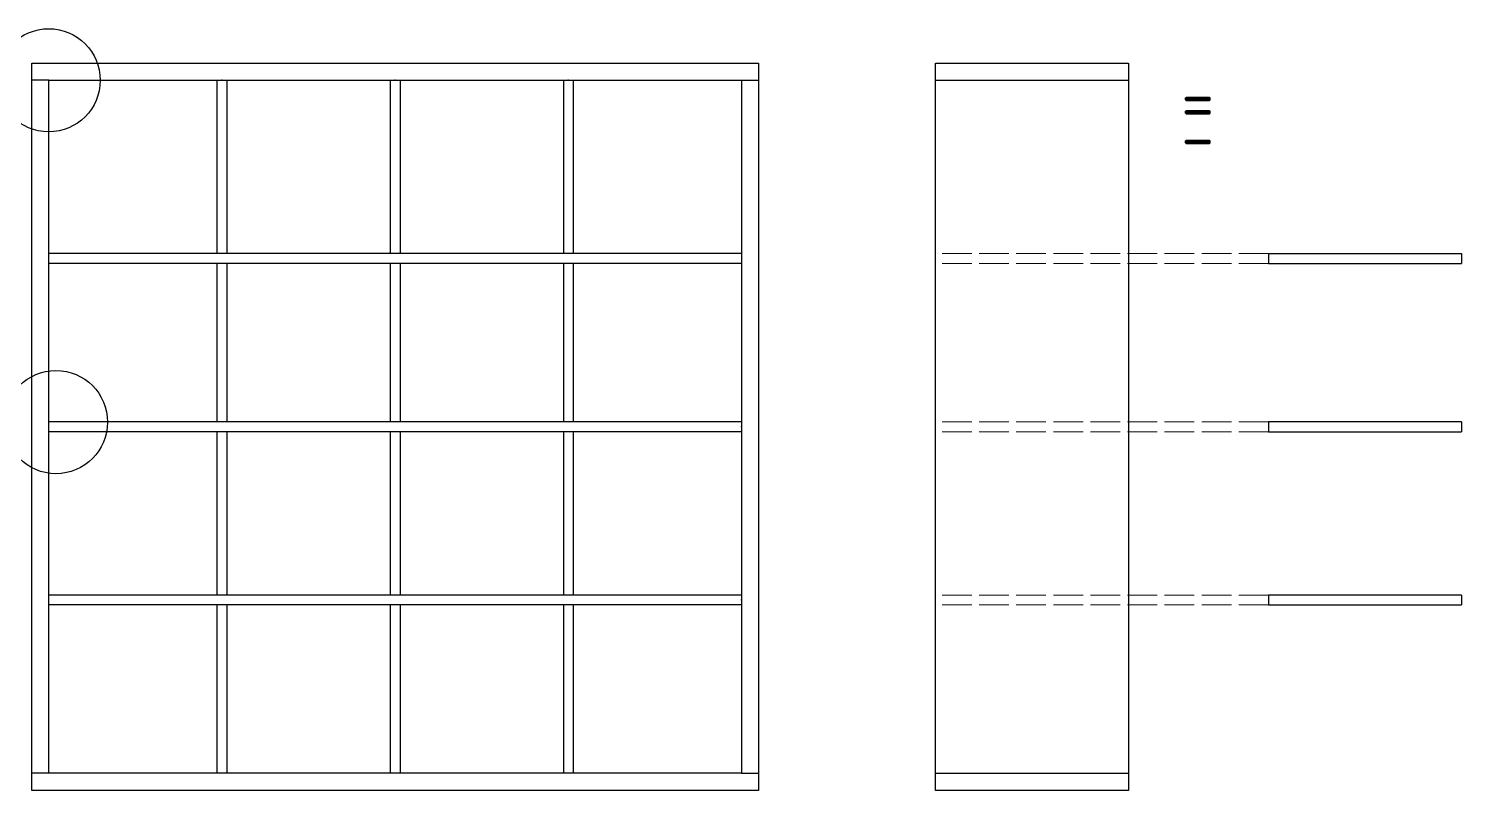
# Model space of a CAD drawing. Header units: inches. Extents: x -17664 to 660, y -8707 to 2166.
# Drawn here: x 244.9 to 534.6, y 256.6 to 410.6 of the extents above; entities that cross this region are included whole.
import ezdxf

# ---------------------------------------------------------------- set-up
doc = ezdxf.new("R2010")
doc.units = ezdxf.units.IN
doc.header["$MEASUREMENT"] = 0
doc.linetypes.add('ACAD_ISO02W100', pattern=[15, 12, -3])
doc.layers.add('Linee di proiezione', color=3, linetype='ACAD_ISO02W100', lineweight=13)

msp = doc.modelspace()

# ---------------------------------------------------------------- linework, layer by layer
at = {"color": 7}
for p, q in [((245.53, 256.56), (245.53, 403.56)), ((245.53, 403.56), (392.53, 403.56)), ((392.53, 403.56), (392.53, 256.56)), ((392.53, 403.56), (392.53, 256.56)), ((428.33, 256.56), (428.33, 403.56)), ((428.33, 403.56), (467.33, 403.56)), ((467.33, 403.56), (467.33, 256.56)), ((248.97, 400.13), (245.53, 400.13)), ((248.96, 400.13), (389.08, 400.13)), ((248.97, 260.02), (248.97, 400.13)), ((282.99, 400.13), (282.99, 365.11)), ((284.99, 400.13), (284.99, 365.11)), ((318.02, 400.13), (318.02, 365.11)), ((320.02, 400.13), (320.02, 365.11)), ((353.05, 400.13), (353.05, 365.11)), ((355.05, 400.13), (355.05, 365.11)), ((389.08, 400.13), (389.08, 260.02)), ((389.08, 400.13), (392.53, 400.13)), ((389.08, 365.11), (248.97, 365.11)), ((495.64, 365.11), (534.64, 365.11)), ((389.08, 363.11), (248.97, 363.11)), ((282.99, 363.11), (282.99, 331.08)), ((284.99, 363.11), (284.99, 331.08)), ((318.02, 363.11), (318.02, 356.54)), ((320.02, 363.11), (320.02, 356.54)), ((353.05, 363.11), (353.05, 346.97)), ((355.05, 363.11), (355.05, 346.97)), ((495.64, 363.11), (534.64, 363.11)), ((318.02, 356.54), (318.02, 331.08)), ((320.02, 356.54), (320.02, 331.08)), ((353.05, 346.97), (353.05, 331.08)), ((355.05, 346.97), (355.05, 331.08)), ((389.08, 331.08), (248.97, 331.08)), ((534.64, 331.08), (495.64, 331.08)), ((389.08, 329.08), (248.97, 329.08)), ((282.99, 329.08), (282.99, 296.05)), ((284.99, 329.08), (284.99, 296.05)), ((318.02, 329.08), (318.02, 296.05)), ((320.02, 329.08), (320.02, 296.05)), ((353.05, 329.08), (353.05, 296.05)), ((355.05, 329.08), (355.05, 296.05)), ((495.64, 329.08), (534.64, 329.08)), ((389.08, 296.05), (248.97, 296.05)), ((534.64, 296.05), (495.64, 296.05)), ((389.08, 294.05), (248.97, 294.05)), ((282.99, 294.05), (282.99, 260.02)), ((284.99, 294.05), (284.99, 260.02)), ((318.02, 294.05), (318.02, 260.02)), ((320.02, 294.05), (320.02, 260.02)), ((353.05, 294.05), (353.05, 260.02)), ((355.05, 294.05), (355.05, 260.02)), ((495.64, 294.05), (534.64, 294.05)), ((248.97, 260.02), (245.53, 260.02)), ((389.08, 260.02), (248.97, 260.02)), ((389.08, 260.02), (392.53, 260.02)), ((392.53, 256.56), (245.53, 256.56)), ((467.33, 256.56), (428.33, 256.56))]:
    msp.add_line(p, q, dxfattribs=at)
for p, q in [((428.33, 400.13), (467.33, 400.13)), ((495.64, 365.11), (495.64, 363.11)), ((534.64, 365.11), (534.64, 363.11)), ((495.64, 331.08), (495.64, 329.08)), ((534.64, 331.08), (534.64, 329.08)), ((495.64, 296.05), (495.64, 294.05)), ((534.64, 296.05), (534.64, 294.05)), ((428.33, 260.02), (467.33, 260.02))]:
    msp.add_line(p, q)
at = {"color": 1}
for p, q in [((478.84, 396.57), (478.99, 396.67)), ((478.84, 396.16), (478.84, 396.57)), ((478.84, 396.16), (478.99, 396.07)), ((478.99, 396.67), (478.99, 396.07)), ((483.7, 396.67), (478.99, 396.67)), ((478.99, 396.07), (483.7, 396.07)), ((483.61, 396.57), (479.1, 396.57)), ((483.61, 396.43), (479.1, 396.43)), ((483.61, 396.3), (479.1, 396.3)), ((483.61, 396.16), (479.1, 396.16)), ((483.7, 396.67), (483.84, 396.57)), ((483.7, 396.67), (483.7, 396.07)), ((483.7, 396.07), (483.84, 396.16)), ((483.84, 396.16), (483.84, 396.57)), ((478.84, 393.86), (478.99, 393.96)), ((478.84, 393.46), (478.84, 393.86)), ((478.84, 393.46), (478.99, 393.36)), ((478.99, 393.96), (478.99, 393.36)), ((483.7, 393.96), (478.99, 393.96)), ((478.99, 393.36), (483.7, 393.36)), ((483.61, 393.86), (479.1, 393.86)), ((483.61, 393.72), (479.1, 393.72)), ((483.61, 393.59), (479.1, 393.59)), ((483.61, 393.46), (479.1, 393.46)), ((483.7, 393.96), (483.84, 393.86)), ((483.7, 393.96), (483.7, 393.36)), ((483.7, 393.36), (483.84, 393.46)), ((483.84, 393.46), (483.84, 393.86)), ((478.84, 387.86), (478.99, 387.96)), ((478.84, 387.45), (478.84, 387.86)), ((478.84, 387.45), (478.99, 387.36)), ((478.99, 387.96), (478.99, 387.36)), ((483.7, 387.96), (478.99, 387.96)), ((478.99, 387.36), (483.7, 387.36)), ((483.61, 387.86), (479.1, 387.86)), ((483.61, 387.72), (479.1, 387.72)), ((483.61, 387.59), (479.1, 387.59)), ((483.61, 387.45), (479.1, 387.45)), ((483.7, 387.96), (483.84, 387.86)), ((483.7, 387.96), (483.7, 387.36)), ((483.7, 387.36), (483.84, 387.45)), ((483.84, 387.45), (483.84, 387.86))]:
    msp.add_line(p, q, dxfattribs=at)
at = {"color": 7}
for centre in [(248.97, 400.13), (250.44, 331.02)]:
    msp.add_circle(centre, 10.43, dxfattribs=at)
for p in [(283.99, 400.13), (319.02, 400.13), (354.05, 400.13), (389.08, 365.11), (389.08, 330.08), (389.08, 295.05)]:
    msp.add_point(p, dxfattribs=at)
at = {"layer": 'Linee di proiezione', "linetype": 'ACAD_ISO02W100', "ltscale": 0.5}
for p, q in [((495.64, 365.11), (428.33, 365.11)), ((495.64, 363.11), (428.33, 363.11)), ((495.64, 331.08), (428.33, 331.08)), ((495.64, 329.08), (428.33, 329.08)), ((495.64, 296.05), (428.33, 296.05)), ((495.64, 294.05), (428.33, 294.05))]:
    msp.add_line(p, q, dxfattribs=at)

doc.saveas('drawing.dxf')
